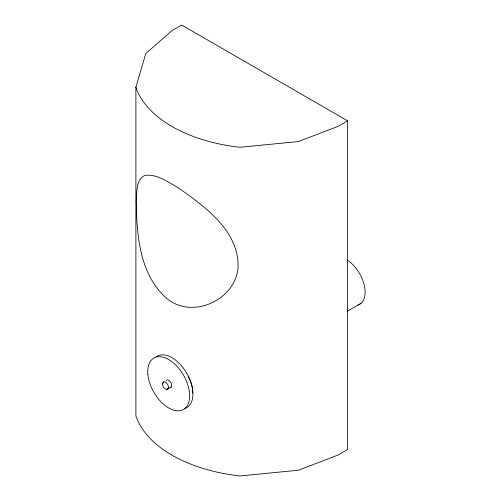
<?xml version="1.0" encoding="UTF-8"?>
<svg xmlns="http://www.w3.org/2000/svg" width="501" height="501" viewBox="0 0 501 501"><rect width="100%" height="100%" fill="white"/><g stroke="black" fill="none" stroke-linecap="round" stroke-linejoin="round"><path stroke-width="0.75" d="M192.635 393.16C193.123 387.298 190.987 381.512 188.057 376.52M171.286 386.991L166.933 389.496A4.227 2.442 60 0 1 163.946 387.774A4.227 2.442 60 0 1 162.449 383.916L162.85 382.426L163.946 381.793A4.227 2.442 60 0 1 166.933 383.515A4.227 2.442 60 0 1 168.43 387.373L168.029 388.864M135.89 87.205L145.797 53.501L171.943 30.686L181.706 25.05L347.606 120.835L347.606 449.503L337.849 455.133L298.327 470.232L239.954 475.95A131.112 75.695 0 0 1 135.89 415.874L135.89 87.205A131.112 75.695 0 0 0 239.954 147.281L298.327 141.564L337.849 126.465L347.606 120.835M162.449 383.916L163.946 381.793M166.933 389.496L168.43 387.373M347.193 311.328L360.989 303.362M166.107 380.547A4.227 2.442 60 0 1 170.81 382.545A4.227 2.442 60 0 1 170.19 387.617M156.362 356.687A29.659 17.122 60 0 1 187.236 374.141A29.659 17.122 60 0 1 184.969 408.39M347.443 260.213A26.685 15.406 60 0 1 364.24 285.119A26.685 15.406 60 0 1 358.002 305.084M136.285 199.655C136.548 233.742 139.078 273.352 166.019 297.769C190.975 319.914 234.418 300.932 237.988 268.655C240.142 231.8 205.141 206.7 178.281 187.812C168.148 182.276 157.358 173.841 145.133 175.344C135.896 179.101 137.117 191.476 136.285 199.655M147.839 374.26A29.659 17.122 60 0 0 181.018 410.476A29.659 17.122 60 0 0 177.222 366.569A29.659 17.122 60 0 0 147.839 374.26"/></g></svg>
